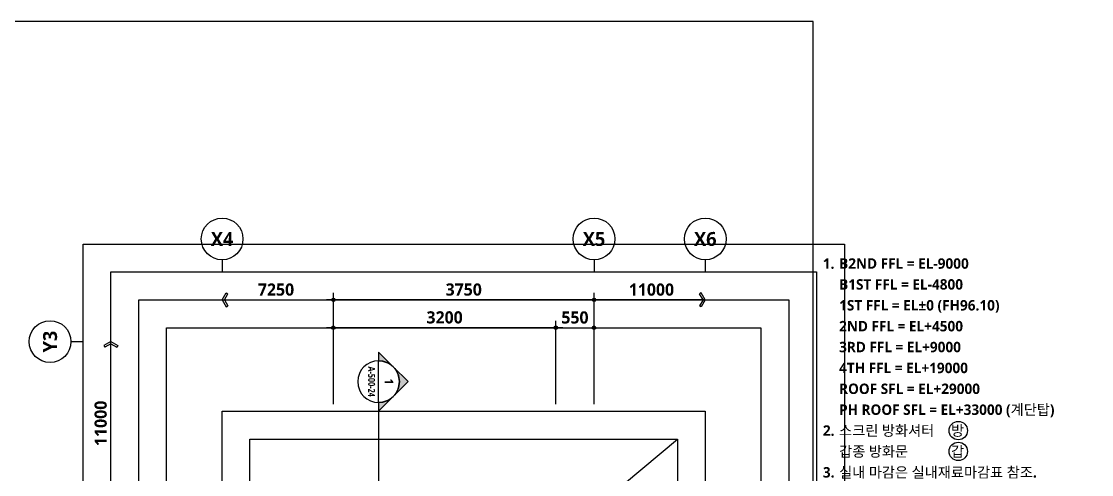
# Model space of a CAD drawing. Header units: millimetres. Extents: x -12482 to 126000, y 0 to 220200.
# Drawn here: x 25113 to 40507, y 140989 to 147500 of the extents above; entities that cross this region are included whole.
import ezdxf
from ezdxf.enums import TextEntityAlignment as Align

# ---------------------------------------------------------------- set-up
doc = ezdxf.new("R2010")
doc.units = ezdxf.units.MM
doc.header["$LTSCALE"] = 60
doc.linetypes.add('CEN', pattern=[62, 60, -1, 0, -1])
doc.layers.get('Defpoints').update_dxf_attribs({"color": 153})
for name, color, linetype in [('A-ANNO-GRA1', 7, 'Continuous'), ('A-ANNO-NOTE', 7, 'Continuous'), ('A-ANNO-TEXT1', 7, 'Continuous'), ('A-ANNO-TITL', 7, 'Continuous'), ('A-ST-AXIS-BUB', 7, 'Continuous'), ('A-ST-AXIS-DIM', 7, 'Continuous'), ('AA-MKXS', 3, 'Continuous'), ('AA-MKXX', 3, 'Continuous')]:
    doc.layers.add(name, color=color, linetype=linetype)
for name, color, linetype, plot in [('Defpoint', 161, 'Continuous', False), ('G(그리드1)', 185, 'Continuous', False), ('G(그리드2)', 235, 'Continuous', False)]:
    doc.layers.add(name, color=color, linetype=linetype, plot=plot)
doc.styles.add('2020음성 1차', font='NanumGothicBold.ttf')
doc.styles.add('SAMOO', font='romans.shx', dxfattribs={"bigfont": 'whgtxt.shx'})
doc.styles.add('SH_대대리576', font='')
doc.styles.add('SH_진천_나눔', font='')
doc.styles.get('SH_대대리576').set_extended_font_data('NanumGothic', bold=True)
doc.styles.get('SH_진천_나눔').set_extended_font_data('NanumGothic', bold=True)
doc.dimstyles.new('SHP 50', dxfattribs={"dimscale": 50, "dimtxt": 3.5, "dimasz": 1, "dimexe": 2, "dimexo": 2, "dimgap": 1, "dimtad": 1, "dimdec": 0, "dimzin": 0, "dimdsep": 46, "dimtxsty": 'SH_진천_나눔', "dimblk": 'DIMDOT', "dimcen": 0.09, "dimclrd": 256, "dimclre": 256, "dimclrt": 3, "dimadec": 0, "dimazin": 1, "dimtfac": 1, "dimtdec": 0, "dimtix": 1, "dimtmove": 2, "dimatfit": 0, "dimldrblk": 'DIMDOT', "dimfxl": 1, "dimtolj": 1, "dimtzin": 0, "dimlwd": -1, "dimlwe": -1, "dimarcsym": 0})

# ---------------------------------------------------------------- blocks, each defined once
blk = doc.blocks.new('A-ST-AXIS-BUB-1')
at = {"layer": 'A-ST-AXIS-BUB'}
blk.add_line((0, 350), (0, 0), dxfattribs=at)
blk.add_circle((0, 950), 600, dxfattribs=at)
blk = doc.blocks.new('DIMDOT')
at = {"color": 0}
blk.add_line((-2, 0), (2, 0), dxfattribs=at)
for radius in [0.5, 0.25]:
    blk.add_circle((0, 0), radius, dxfattribs=at)
blk = doc.blocks.new('arrow1')
at = {"color": 0}
for p, q in [((0, 0), (0.286, 0.501)), ((0, 0), (0.286, -0.501)), ((0.165, 0), (0.41, 0.429)), ((0.165, 0), (0.41, -0.429)), ((0.286, 0.501), (0.41, 0.43)), ((0.286, -0.501), (0.41, -0.43))]:
    blk.add_line(p, q, dxfattribs=at)
blk = doc.blocks.new('*D18451')
at = {"layer": 'A-ST-AXIS-DIM'}
for p, q in [((29600, 142000), (29600, 143600)), ((33300, 143500), (29650, 143500)), ((33350, 142000), (33350, 143600))]:
    blk.add_line(p, q, dxfattribs=at)
at = {"layer": 'Defpoints', "color": 0}
for p in [(29600, 143500), (29600, 141900), (33350, 141900)]:
    blk.add_point(p, dxfattribs=at)
at = {"layer": 'A-ST-AXIS-DIM', "linetype": 'ByBlock', "xscale": 50, "yscale": 50, "zscale": 50, "rotation": 180}
blk.add_blockref('DIMDOT', (29600, 143500), dxfattribs=at)
at = {"layer": 'A-ST-AXIS-DIM', "linetype": 'ByBlock', "xscale": 50, "yscale": 50, "zscale": 50}
blk.add_blockref('DIMDOT', (33350, 143500), dxfattribs=at)
at = {"layer": 'A-ST-AXIS-DIM', "color": 3, "insert": (31475, 143647), "char_height": 175, "attachment_point": 5, "style": 'SH_진천_나눔'}
blk.add_mtext('\\A1;3750', dxfattribs=at)
blk = doc.blocks.new('*U15104')
at = {"layer": 'AA-MKXX'}
blk.add_hatch(color=256, dxfattribs=at).paths.add_polyline_path([(48373, 600), (48163, 0), (48373, 0)])
at = {"layer": 'AA-MKXX', "linetype": 'CEN', "ltscale": 300}
blk.add_line((900, 0), (48373, 0), dxfattribs=at)
at = {"layer": 'AA-MKXX'}
blk.add_lwpolyline([(48373, 0), (48373, 600), (48163, 0)], close=True, dxfattribs=at)
blk = doc.blocks.new('*D21308')
at = {"layer": 'A-ST-AXIS-DIM'}
for p, q in [((29600, 142000), (29600, 143200)), ((32800, 142000), (32800, 143200)), ((32750, 143100), (29650, 143100))]:
    blk.add_line(p, q, dxfattribs=at)
at = {"layer": 'Defpoints', "color": 0}
for p in [(29600, 143100), (29600, 141900), (32800, 141900)]:
    blk.add_point(p, dxfattribs=at)
at = {"layer": 'A-ST-AXIS-DIM', "linetype": 'ByBlock', "xscale": 50, "yscale": 50, "zscale": 50, "rotation": 180}
blk.add_blockref('DIMDOT', (29600, 143100), dxfattribs=at)
at = {"layer": 'A-ST-AXIS-DIM', "linetype": 'ByBlock', "xscale": 50, "yscale": 50, "zscale": 50}
blk.add_blockref('DIMDOT', (32800, 143100), dxfattribs=at)
at = {"layer": 'A-ST-AXIS-DIM', "color": 3, "insert": (31200, 143247), "char_height": 175, "attachment_point": 5, "style": 'SH_진천_나눔'}
blk.add_mtext('\\A1;3200', dxfattribs=at)
blk = doc.blocks.new('*D21309')
at = {"layer": 'A-ST-AXIS-DIM'}
for p, q in [((32800, 142000), (32800, 143200)), ((33350, 142000), (33350, 143200)), ((32850, 143100), (33300, 143100))]:
    blk.add_line(p, q, dxfattribs=at)
at = {"layer": 'Defpoints', "color": 0}
for p in [(33350, 143100), (32800, 141900), (33350, 141900)]:
    blk.add_point(p, dxfattribs=at)
at = {"layer": 'A-ST-AXIS-DIM', "linetype": 'ByBlock', "xscale": 50, "yscale": 50, "zscale": 50, "rotation": 180}
blk.add_blockref('DIMDOT', (32800, 143100), dxfattribs=at)
at = {"layer": 'A-ST-AXIS-DIM', "linetype": 'ByBlock', "xscale": 50, "yscale": 50, "zscale": 50}
blk.add_blockref('DIMDOT', (33350, 143100), dxfattribs=at)
at = {"layer": 'A-ST-AXIS-DIM', "color": 3, "insert": (33075, 143246), "char_height": 175, "attachment_point": 5, "style": 'SH_진천_나눔'}
blk.add_mtext('\\A1;550', dxfattribs=at)
blk = doc.blocks.new('*U15083')
at = {"layer": 'AA-MKXS'}
blk.add_hatch(color=3, dxfattribs=at).paths.add_polyline_path([(0, 8.49), (-4.24, 4.24, -0.414214), (4.24, 4.24)])
h = blk.add_hatch(color=3, dxfattribs=at)
h.paths.add_polyline_path([(-8.49, 0), (-6, 0, -0.198912), (-4.24, 4.24)])
h.paths.add_polyline_path([(6, 0), (8.49, 0), (4.24, 4.24, -0.198912)])
at = {"layer": 'AA-MKXS', "color": 3, "linetype": 'Continuous', "ltscale": 5}
blk.add_line((-6, 0), (6, 0), dxfattribs=at)
at = {"layer": 'AA-MKXS', "color": 3}
for points in [[(4.24, 4.24, 0.414214), (-4.24, 4.24), (0, 8.49)], [(-4.24, 4.24, 0.198912), (-6, 0), (-8.49, 0)], [(8.49, 0), (6, 0, 0.198912), (4.24, 4.24)]]:
    blk.add_lwpolyline(points, format="xyb", close=True, dxfattribs=at)
at = {"layer": 'AA-MKXS', "color": 3, "linetype": 'Continuous', "ltscale": 5}
blk.add_circle((0, 0), 6, dxfattribs=at)
at = {"layer": 'AA-MKXS', "style": 'SAMOO', "width": 0.85}
blk.add_attdef('ViewNUM', text='', height=2.5, dxfattribs=at).set_placement((0, 1), align=Align.BOTTOM_CENTER)
blk.add_attdef('SheetNUM', text='', height=2.5, dxfattribs=at).set_placement((0, -1), align=Align.TOP_CENTER)
blk = doc.blocks.new('G$C3CD03619')
at = {"layer": 'A-ANNO-GRA1'}
for centre in [(11731, 11592), (11731, 9792)]:
    blk.add_circle(centre, 792, dxfattribs=at)
at = {"layer": 'A-ANNO-NOTE', "style": 'SH_대대리576'}
for s, p in [('방', (11108, 11142)), ('갑', (11108, 9342))]:
    blk.add_text(s, height=900, dxfattribs=at).set_placement(p)
at = {"layer": 'A-ANNO-TITL', "style": 'SH_대대리576'}
for s, p in [('1.', (547, 25992)), ('2.', (547, 11592)), ('3.', (547, 7992)), ('4.', (547, 6192)), ('5.', (547, -8208)), ('6.', (547, -13608))]:
    blk.add_text(s, height=900, dxfattribs=at).set_placement(p, align=Align.MIDDLE_CENTER)
for s, p in [('B2ND FFL = EL-9000', (1447, 25992)), ('B1ST FFL = EL-4800', (1447, 24192)), ('1ST FFL = EL%%p0 (FH96.10)', (1447, 22392)), ('2ND FFL = EL+4500', (1447, 20592)), ('3RD FFL = EL+9000', (1447, 18792)), ('4TH FFL = EL+19000', (1447, 16992)), ('ROOF SFL = EL+29000', (1447, 15192)), ('PH ROOF SFL = EL+33000 (계단탑)', (1447, 13392)), ('스크린 방화셔터', (1447, 11592)), ('갑종 방화문', (1447, 9792)), ('실내 마감은 실내재료마감표 참조.', (1447, 7992)), ('엘리베이터 시공 시 전문업체의 시공상세도', (1447, 6192)), ('를 작성하여 공사감독자의 승인을 득한 후', (1447, 4392)), ('시공할 것. (엘리베이터 설치를 위한 승강로', (1447, 2592)), ('내부의 구조물은 엘리베이터 공사분임.)', (1447, 792)), ('-ELEV 설치용 구조부재(후크 포함) 는 전문', (1447, -1008)), ('업체 선정 후 구조계산을 반영하여', (1447, -2808)), ('시공상세도를 작성(필요시 구조보강) 하고', (1447, -4608)), ('공사감독자의 승인을 득한 후 시공할 것.', (1447, -6408)), ('(특별)피난계단의 적용시 마감재료는 불연', (1447, -8208)), ('재료 인증제품(불연성능 시험성적서 확보)', (1447, -10008)), ('으로서 공사감독자의 승인을 득한 후', (1447, -11808)), ('화물용 승강기 및 수직반송기 는 업체선정후', (1447, -13608)), ('시공상세도를 작성(필요시 구조보강) 하고', (1447, -15408)), ('공사감독자의 승인을 득한 후 시공할 것.', (1447, -17208))]:
    blk.add_text(s, height=900, dxfattribs=at).set_placement(p, align=Align.MIDDLE_LEFT)

msp = doc.modelspace()

# ---------------------------------------------------------------- linework, layer by layer
at = {"layer": 'A-ST-AXIS-DIM'}
for p, q in [((28000, 143500), (29550, 143500)), ((29600, 142000), (29600, 143600)), ((33350, 142000), (33350, 143600)), ((33350, 142000), (33350, 143600)), ((34950, 143500), (33400, 143500)), ((26400, 140550), (26400, 142900))]:
    msp.add_line(p, q, dxfattribs=at)
at = {"layer": 'Defpoint'}
msp.add_line((33350, 140500), (34550, 141500), dxfattribs=at)
msp.add_lwpolyline([(1000, 119800), (36500, 119800), (36500, 147500), (1000, 147500)], close=True, dxfattribs=at)
at = {"layer": 'G(그리드1)'}
for points in [[(36950, 123000), (26000, 123000), (26000, 144300), (36950, 144300)], [(36550, 124200), (26400, 124200), (26400, 143900), (36550, 143900)], [(36150, 124600), (26800, 124600), (26800, 143500), (36150, 143500)], [(35750, 125000), (27200, 125000), (27200, 143100), (35750, 143100)], [(34950, 125800), (28000, 125800), (28000, 141900), (34950, 141900)]]:
    msp.add_lwpolyline(points, close=True, dxfattribs=at)
at = {"layer": 'G(그리드2)'}
msp.add_lwpolyline([(34550, 126200), (28400, 126200), (28400, 141500), (34550, 141500)], close=True, dxfattribs=at)

# ---------------------------------------------------------------- block references
at = {"xscale": 0.1666666666666667, "yscale": 0.1666666666666667, "zscale": 0.1666666666666667}
msp.add_blockref('G$C3CD03619', (36633.7, 139689.8), dxfattribs=at)
ref = msp.add_blockref('*U15083', (30250, 142324.3), dxfattribs=dict(xscale=-50, yscale=50, zscale=50, rotation=269.9999999999997))
ref.add_attrib('SheetNUM', 'A-500-24', dxfattribs={"layer": 'AA-MKXS', "height": 100, "rotation": 270, "style": '2020음성 1차', "width": 0.8}).set_placement((30200, 142324.3), align=Align.TOP_CENTER)
ref.add_attrib('ViewNUM', '1', dxfattribs={"layer": 'AA-MKXS', "height": 125, "rotation": 270, "style": '2020음성 1차'}).set_placement((30300, 142324.3), align=Align.BOTTOM_CENTER)
at = {"xscale": 0.3333333333333333, "yscale": 0.3333333333333333, "zscale": 0.3333333333333333, "rotation": 270.0000000000003}
msp.add_blockref('*U15104', (30250, 142324.3), dxfattribs=at)
at = {"layer": 'A-ST-AXIS-BUB', "xscale": 0.5, "yscale": 0.5, "zscale": 0.5}
for p in [(28000, 143900), (33350, 143900), (34950, 143900)]:
    msp.add_blockref('A-ST-AXIS-BUB-1', p, dxfattribs=at)
at = {"layer": 'A-ST-AXIS-BUB', "xscale": 0.5, "yscale": 0.5, "zscale": 0.5, "rotation": 90}
msp.add_blockref('A-ST-AXIS-BUB-1', (26000, 142900), dxfattribs=at)
at = {"layer": 'A-ST-AXIS-DIM'}
for name, p, xscale, yscale, zscale, rotation in [('arrow1', (28000, 143500), -200, 200, 200, 179.9999999999859), ('DIMDOT', (33350, 143500), 50, 50, 50, 180), ('arrow1', (34950, 143500), 200, 200, 200, 180.0000000000131), ('arrow1', (26400, 142900), 200, 200, 200, 270.0000000000144)]:
    msp.add_blockref(name, p, dxfattribs=dict(at, xscale=xscale, yscale=yscale, zscale=zscale, rotation=rotation))
at = {"layer": 'A-ST-AXIS-DIM', "xscale": 50, "yscale": 50, "zscale": 50}
msp.add_blockref('DIMDOT', (29600, 143500), dxfattribs=at)

# ---------------------------------------------------------------- texts
at = {"layer": 'A-ANNO-TEXT1', "style": 'SH_진천_나눔'}
for s, p in [('X4', (28000, 144375)), ('X5', (33350, 144375)), ('X6', (34950, 144375))]:
    msp.add_text(s, height=200, dxfattribs=at).set_placement(p, align=Align.MIDDLE_CENTER)
msp.add_text('Y3', height=200, rotation=90, dxfattribs=at).set_placement((25525, 142900), align=Align.MIDDLE_CENTER)
at = {"layer": 'A-ST-AXIS-DIM', "color": 3, "char_height": 175, "attachment_point": 5, "style": 'SH_진천_나눔'}
for s, insert in [('\\A1;7250', (28775, 143646.4)), ('\\A1;11000', (34175, 143646))]:
    msp.add_mtext(s, dxfattribs=dict(at, insert=insert))
at = {"layer": 'A-ST-AXIS-DIM', "color": 3, "insert": (26253.4, 141725), "char_height": 175, "attachment_point": 5, "rotation": 90, "style": 'SH_진천_나눔'}
msp.add_mtext('\\A1;11000', dxfattribs=at)

# ---------------------------------------------------------------- dimensions: what is measured, and where the dimension line sits
at = {"layer": 'A-ST-AXIS-DIM'}
for base, p1, p2, angle, picture, middle in [((29600, 143500), (33350, 141900), (29600, 141900), 180, '*D18451', (31475, 143646.6)), ((29600, 143100), (32800, 141900), (29600, 141900), 180, '*D21308', (31200, 143246.6)), ((33350, 143100), (32800, 141900), (33350, 141900), 0, '*D21309', (33075, 143246.2))]:
    dim = msp.add_linear_dim(base=base, p1=p1, p2=p2, angle=angle, dimstyle='SHP 50', dxfattribs=at)
    dim.commit()
    dim.dimension.update_dxf_attribs({"geometry": picture, "text_midpoint": middle})

doc.saveas('drawing.dxf')
